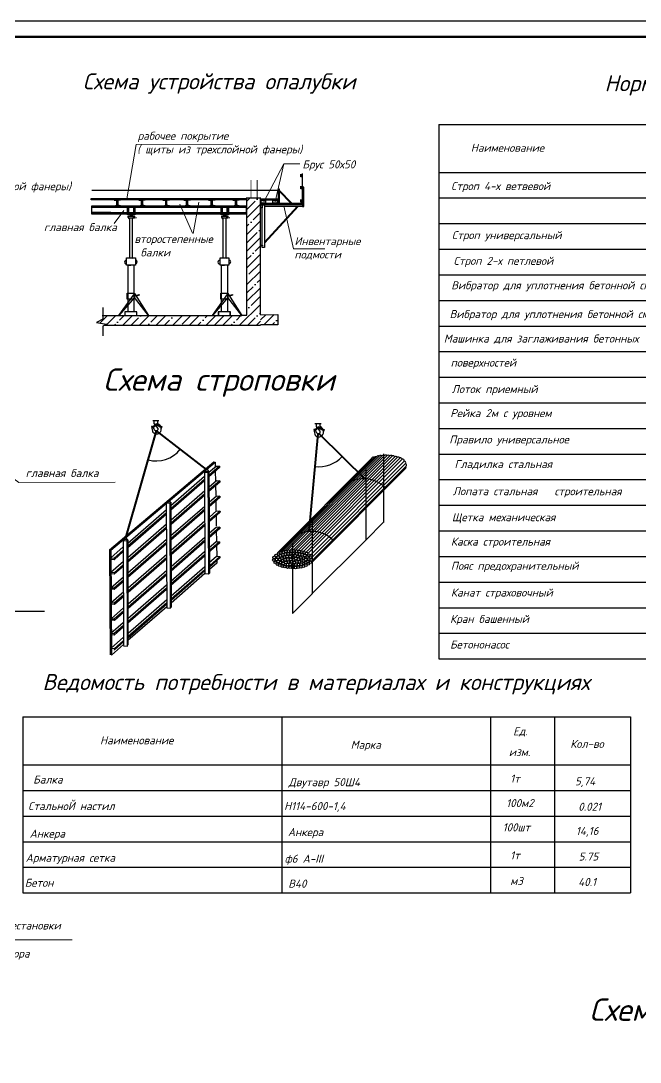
# Model space of a CAD drawing. Header units: millimetres. Extents: x -152693 to 518302, y -31658 to 793547.
# Drawn here: x 378655 to 398007, y 81571 to 114104 of the extents above; entities that cross this region are included whole.
import ezdxf

# ---------------------------------------------------------------- set-up
doc = ezdxf.new("R2010")
doc.units = ezdxf.units.MM
for name, pattern in [('ACAD_ISO02W100', [15, 12, -3]), ('K5LT_AXLED', [19.5, 15, -1.5, 1.5, -1.5]), ('K5LT_THIN', [0])]:
    doc.linetypes.add(name, pattern=pattern)
doc.layers.get('Defpoints').update_dxf_attribs({"color": 2})
doc.layers.add('opalubka', color=164, linetype='Continuous')
doc.layers.add('Слой 1', color=7, linetype='Continuous')
doc.layers.add('Несущие линии', color=1, linetype='Continuous', lineweight=50)
doc.layers.add('СНОСКИ', color=6, linetype='Continuous', lineweight=9)
doc.styles.add('стиль4', font='isocpeui.ttf', dxfattribs={"height": 2.5})
doc.dimstyles.new('Копия(3) ISO-25', dxfattribs={"dimtxt": 2, "dimasz": 2.5, "dimexe": 1.25, "dimexo": 0.3, "dimgap": 0.3, "dimtad": 1, "dimzin": 9, "dimtxsty": 'стиль4', "dimblk": 'OBLIQUE', "dimcen": 2.5, "dimdle": 1, "dimadec": 0, "dimazin": 0, "dimtfac": 1, "dimtmove": 0, "dimatfit": 3, "dimfxl": 1, "dimarcsym": 0})

# ---------------------------------------------------------------- blocks, each defined once
blk = doc.blocks.new('_Oblique')
at = {"color": 0, "linetype": 'ByBlock', "lineweight": -2}
blk.add_line((-0.5, -0.5), (0.5, 0.5), dxfattribs=at)
blk = doc.blocks.new('*D251')
at = {"color": 0, "lineweight": -2, "transparency": 16777216}
blk.add_arc((382888, 101296), 942, 254.0426, 322.1564, dxfattribs=at)
at = {"layer": 'Defpoints', "color": 0, "transparency": 16777216}
for p in [(382888, 101296), (382888, 101296), (382998, 100361), (384447, 100085), (381930, 97948)]:
    blk.add_point(p, dxfattribs=at)
at = {"color": 0, "lineweight": -2, "transparency": 16777216, "xscale": 2.5, "yscale": 2.5, "zscale": 2.5}
for p, rotation in [((383631, 100719), 52.1564446274708), ((382629, 100391), 164.0426334541183)]:
    blk.add_blockref('_Oblique', p, dxfattribs=dict(at, rotation=rotation))
at = {"color": 0, "lineweight": 9, "transparency": 16777216, "insert": (383313, 100458), "char_height": 2.5, "attachment_point": 5, "rotation": 26.9224, "style": 'стиль4'}
blk.add_mtext('{\\fArial|b0|i1|c204|p34;\\H1.08333x;\\C256;˃}90°', dxfattribs=at)
blk = doc.blocks.new('*D252')
at = {"color": 0, "lineweight": -2, "transparency": 16777216}
for p, q in [((387142, 95588), (387755, 96201)), ((387754, 96201), (387753, 96201)), ((387143, 95589), (387144, 95588))]:
    blk.add_line(p, q, dxfattribs=at)
at = {"layer": 'Defpoints', "color": 0, "transparency": 16777216}
for p in [(387754, 96200), (387754, 96200), (387143, 95589)]:
    blk.add_point(p, dxfattribs=at)
at = {"color": 0, "lineweight": -2, "transparency": 16777216, "xscale": 2.5, "yscale": 2.5, "zscale": 2.5}
for p, rotation in [((387754, 96200), 45.0065049958918), ((387143, 95589), 225.0065049958918)]:
    blk.add_blockref('_Oblique', p, dxfattribs=dict(at, rotation=rotation))
at = {"color": 0, "lineweight": 9, "transparency": 16777216, "insert": (387447, 95896), "char_height": 2.5, "attachment_point": 5, "rotation": 45.0065, "style": 'стиль4'}
blk.add_mtext('L/4', dxfattribs=at)
blk = doc.blocks.new('*D253')
at = {"color": 0, "lineweight": -2, "transparency": 16777216}
blk.add_arc((387938, 101243), 1072, 264.7831, 315.3264, dxfattribs=at)
at = {"layer": 'Defpoints', "color": 0, "transparency": 16777216}
for p in [(387934, 101204), (387977, 101204), (388154, 100193), (389433, 99765), (387656, 98152)]:
    blk.add_point(p, dxfattribs=at)
at = {"color": 0, "lineweight": -2, "transparency": 16777216, "xscale": 2.5, "yscale": 2.5, "zscale": 2.5}
for p, rotation in [((388700, 100489), 45.32641257181485), ((387840, 100175), 174.7830626251874)]:
    blk.add_blockref('_Oblique', p, dxfattribs=dict(at, rotation=rotation))
at = {"color": 0, "lineweight": 9, "transparency": 16777216, "insert": (388305, 100237), "char_height": 2.5, "attachment_point": 5, "rotation": 20.0547, "style": 'стиль4'}
blk.add_mtext('{\\fArial|b0|i1|c204|p34;\\H1.08333x;\\C256;˃}90°', dxfattribs=at)
blk = doc.blocks.new('*D254')
at = {"color": 0, "lineweight": -2, "transparency": 16777216}
for p, q in [((389432, 97879), (389989, 98437)), ((389989, 98436), (389988, 98437)), ((389433, 97880), (389434, 97879))]:
    blk.add_line(p, q, dxfattribs=at)
at = {"layer": 'Defpoints', "color": 0, "transparency": 16777216}
for p in [(389988, 98436), (389989, 98436), (389433, 97880)]:
    blk.add_point(p, dxfattribs=at)
at = {"color": 0, "lineweight": -2, "transparency": 16777216, "xscale": 2.5, "yscale": 2.5, "zscale": 2.5}
for p, rotation in [((389988, 98436), 45.0065049958918), ((389433, 97880), 225.0065049958918)]:
    blk.add_blockref('_Oblique', p, dxfattribs=dict(at, rotation=rotation))
at = {"color": 0, "lineweight": 9, "transparency": 16777216, "insert": (389709, 98159), "char_height": 2.5, "attachment_point": 5, "rotation": 45.0065, "style": 'стиль4'}
blk.add_mtext('L/4', dxfattribs=at)
blk = doc.blocks.new('*D255')
at = {"color": 0, "lineweight": -2, "transparency": 16777216}
for p, q in [((387753, 96200), (389433, 97881)), ((389432, 97880), (389432, 97881)), ((387754, 96201), (387753, 96202))]:
    blk.add_line(p, q, dxfattribs=at)
at = {"layer": 'Defpoints', "color": 0, "transparency": 16777216}
for p in [(389433, 97880), (389433, 97880), (387754, 96200)]:
    blk.add_point(p, dxfattribs=at)
at = {"color": 0, "lineweight": -2, "transparency": 16777216, "xscale": 2.5, "yscale": 2.5, "zscale": 2.5}
for p, rotation in [((389433, 97880), 45.0065049958918), ((387754, 96201), 225.0065049958918)]:
    blk.add_blockref('_Oblique', p, dxfattribs=dict(at, rotation=rotation))
at = {"color": 0, "lineweight": 9, "transparency": 16777216, "insert": (388592, 97042), "char_height": 2.5, "attachment_point": 5, "rotation": 45.0065, "style": 'стиль4'}
blk.add_mtext('L/2', dxfattribs=at)
blk = doc.blocks.new('*U173')
at = {"layer": 'Слой 1', "color": 7, "linetype": 'Continuous', "lineweight": 25}
blk.add_line((-11434, 0), (11434, 0), dxfattribs=at)
blk = doc.blocks.new('*U174')
at = {"color": 0, "linetype": 'ByBlock', "lineweight": -2}
for p in [(0, 0), (0, -800), (0, -1600), (0, -2400), (0, -3200), (0, -4000), (0, -4800), (0, -5600), (0, -6400), (0, -7200), (0, -8000), (0, -8800), (0, -9600), (0, -10400), (0, -11200), (0, -12000), (0, -12800), (0, -13600), (0, -14400)]:
    blk.add_blockref('*U173', p, dxfattribs=at)

msp = doc.modelspace()

# ---------------------------------------------------------------- hatches: boundary and pattern name
at = {"layer": 'opalubka'}
h = msp.add_hatch(dxfattribs=at)
h.set_pattern_fill('ANSI31', scale=29.0304, style=0)
h.set_pattern_definition([(45, (353520.43, 100779.11), (-65.1751, 65.1751), [])])
h.paths.add_polyline_path([(387439.47606, 109307.58011), (387412.90511, 109307.58011), (387412.90511, 109243.86694), (387439.47606, 109243.86694)])
h = msp.add_hatch(dxfattribs=at)
h.set_pattern_fill('ANSI35', scale=58.0608, style=0)
h.set_pattern_definition([(45, (353520.43, 100779.1), (-260.7004, 260.7004), []), (45, (353781.13, 100779.1), (-260.7004, 260.7004), [460.8576, -92.1715, 0, -92.1715])])
h.paths.add_polyline_path([(386141.95986, 108572.2253), (385721.56168, 108574.36232), (385721.56168, 104906.982), (385717.79844, 104906.982), (385717.79844, 104898.131), (385205.63591, 104898.131), (385205.63591, 104897.21128), (384829.76003, 104897.21128), (384820.45468, 104897.21128), (384820.45468, 104898.131), (382283.47052, 104898.131), (382283.47052, 104897.21128), (381907.59464, 104897.21128), (381907.59464, 104898.131), (381214.93586, 104898.131), (381214.93586, 104782.19399), (381015.01878, 104682.32492), (381331.55414, 104632.39039), (381266.81516, 104595.4298), (386141.843, 104595.4298), (386143.29795, 108572.2185), (386141.95986, 108572.2253), (386141.95986, 108571.20276), (386143.29758, 108571.20276), (386143.22035, 108360.1282), (386201.15825, 108360.1282), (386201.15825, 108259.21922), (386143.18344, 108259.21922), (386142.75677, 107093.02412), (386201.27045, 107093.02412), (386201.27045, 107077.09582), (386142.75094, 107077.09582), (386141.843, 104595.4298), (386141.95986, 104595.4298)])
h = msp.add_hatch(dxfattribs=at)
h.set_pattern_fill('NET', scale=58.0608, style=0)
h.set_pattern_definition([(0, (353520.43, 100779.1), (0, 184.343), []), (90, (353520.43, 100779.1), (-184.343, 1e-14), [])])
h.paths.add_polyline_path([(387455.41857, 108403.92952), (386143.23638, 108403.92952), (386143.22084, 108361.45407), (387455.41857, 108361.45407)])
h = msp.add_hatch(color=7, dxfattribs=at)
h.paths.add_polyline_path([(386296.92586, 108404.5565), (386296.92586, 108505.43565), (386169.38536, 108505.43565), (386169.38536, 108404.5565)])
h.paths.add_polyline_path([(386668.91895, 108404.5565), (386668.91895, 108505.43565), (386530.75008, 108505.43565), (386530.75008, 108404.5565)])
h = msp.add_hatch(color=7, dxfattribs=at)
h.paths.add_polyline_path([(382006.3716, 108286.33781), (381989.69061, 108286.33781), (381989.69061, 108282.17129), (382018.88239, 108282.17129), (382018.88239, 108286.33781)])
h.paths.add_polyline_path([(382018.88239, 108282.17129), (381989.69061, 108282.17129), (381989.69061, 108111.34384), (382018.88239, 108111.34384)])
h.paths.add_polyline_path([(382018.88239, 108078.01168), (382018.88239, 108111.34384), (381989.69061, 108111.34384), (381989.69061, 108078.01168)])
h.paths.add_polyline_path([(382181.52238, 108111.34384), (382181.52238, 108078.01168), (382214.88441, 108078.01168), (382214.88441, 108111.34384)])
h.paths.add_polyline_path([(382181.52238, 108111.34384), (382214.88441, 108111.34384), (382214.88441, 108282.17129), (382181.52238, 108282.17129)])
h.paths.add_polyline_path([(382214.88441, 108282.17129), (382214.88441, 108286.33781), (382181.52238, 108286.33781), (382181.52238, 108282.17129)])
for points in [[(382018.88239, 108065.51211), (382018.88239, 108078.01168), (381989.69061, 108078.01168), (381989.69061, 108040.51297), (382064.75521, 108040.51297), (382214.88441, 108040.51297), (382214.88441, 108078.01168), (382181.52238, 108078.01168), (382181.52238, 108065.51211)], [(382077.266, 108040.51297), (382077.266, 108000.69144), (382131.47931, 108000.69144), (382131.47931, 108040.51297)], [(385139.82178, 108078.01168), (385106.45975, 108078.01168), (385106.45975, 108065.51211), (384943.81975, 108065.51211), (384943.81975, 108078.01168), (384914.62797, 108078.01168), (384914.62797, 108040.51297), (384989.69257, 108040.51297), (385139.82178, 108040.51297)], [(385056.41668, 108040.51297), (385002.20336, 108040.51297), (385002.20336, 108000.69144), (385056.41668, 108000.69144)]]:
    msp.add_hatch(color=7, dxfattribs=at).paths.add_polyline_path(points)
h = msp.add_hatch(color=7, dxfattribs=at)
h.paths.add_polyline_path([(384931.30896, 108286.33781), (384914.62797, 108286.33781), (384914.62797, 108282.17129), (384922.5532, 108282.17129), (384943.81975, 108282.17129), (384943.81975, 108286.33781)])
h.paths.add_polyline_path([(384943.81975, 108282.17129), (384914.62797, 108282.17129), (384914.62797, 108111.34384), (384922.5532, 108111.34384), (384943.81975, 108111.34384)])
h.paths.add_polyline_path([(384943.81975, 108078.01168), (384943.81975, 108111.34384), (384914.62797, 108111.34384), (384914.62797, 108078.01168)])
h.paths.add_polyline_path([(385106.45975, 108111.34384), (385106.45975, 108078.01168), (385139.82178, 108078.01168), (385139.82178, 108111.34384)])
h.paths.add_polyline_path([(385106.45975, 108111.34384), (385139.82178, 108111.34384), (385139.82178, 108282.17129), (385106.45975, 108282.17129)])
h.paths.add_polyline_path([(385139.82178, 108282.17129), (385139.82178, 108286.33781), (385106.45975, 108286.33781), (385106.45975, 108282.17129)])
h = msp.add_hatch(dxfattribs=at)
h.set_pattern_fill('ANSI35', scale=58.0608, style=0)
h.set_pattern_definition([(45, (363963.83, 99003.74), (-260.7004, 260.7004), []), (45, (364224.53, 99003.74), (-260.7004, 260.7004), [460.8576, -92.1715, 0, -92.1715])])
edge = h.paths.add_edge_path()
edge.add_line((386141.96221, 104921.27353), (386689.15923, 104925.91178))
edge.add_line((386689.15923, 104925.91178), (386689.15923, 104601.87236))
edge.add_line((386689.15923, 104601.87236), (386141.84543, 104602.0726))

# ---------------------------------------------------------------- linework, layer by layer
at = {"color": 0, "lineweight": 30}
for p, q in [((382776.593, 101619.41236), (382971.36611, 101619.41236)), ((382811.71592, 101619.41236), (382811.71592, 101523.66802)), ((382929.85715, 101619.41236), (382929.85715, 101530.05099)), ((387844.64564, 101526.83692), (388039.41875, 101526.83692)), ((387879.76856, 101526.83692), (387879.76856, 101431.09258)), ((387997.90979, 101526.83692), (387997.90979, 101437.47555))]:
    msp.add_line(p, q, dxfattribs=at)
at = {"lineweight": 40}
for p, q in [((382887.67926, 101296.38024), (381930.23428, 97947.97136)), ((382887.67926, 101296.38024), (384447.0958, 100084.87296)), ((387934.19717, 101203.8048), (387655.52212, 98151.67797)), ((387977.26664, 101203.8048), (389433.01305, 99764.55129))]:
    msp.add_line(p, q, dxfattribs=at)
at = {"color": 0, "lineweight": 80}
for p, q in [((382797.70403, 101417.73348), (382870.74048, 101499.22382)), ((382870.74048, 101499.22382), (383076.26224, 101395.66328)), ((387865.75667, 101325.15803), (387938.79312, 101406.64838)), ((387938.79312, 101406.64838), (388144.31488, 101303.08784))]:
    msp.add_line(p, q, dxfattribs=at)
for p, q in [((389988.94713, 100571.48587), (389988.94713, 98435.50469)), ((381430.95523, 97574.35867), (384683.96532, 100323.6958)), ((381472.4712, 97570.81808), (384725.48128, 100320.15521)), ((384683.96532, 100323.6958), (384725.48128, 100320.15521)), ((384725.48128, 100320.15521), (384728.1514, 100168.62555)), ((383340.54306, 98960.67823), (384394.85151, 99878.47977)), ((384425.69554, 100027.20836), (384394.37412, 99999.72964)), ((384394.37412, 99999.72964), (384406.84201, 96833.0731)), ((384394.37412, 99999.72964), (384502.31563, 99990.5241)), ((384533.63705, 100018.00281), (384425.69554, 100027.20836)), ((384502.31563, 99990.5241), (384533.63705, 100018.00281)), ((384503.53883, 99990.41978), (384516.00719, 96823.64364)), ((384533.63705, 100018.00281), (384551.08159, 96852.0513)), ((384533.73963, 99999.38531), (384759.3019, 100195.74283)), ((384867.2434, 100186.53728), (384534.3054, 99896.70653)), ((384863.70281, 100145.02132), (384534.52037, 99857.69229)), ((384730.61432, 100028.85417), (384735.77377, 99736.05405)), ((384759.3019, 100195.74283), (384867.2434, 100186.53728)), ((384867.2434, 100186.53728), (384863.70281, 100145.02132)), ((389433.07769, 100106.93754), (389432.65732, 97880.11217)), ((384395.25634, 99775.66089), (383340.78614, 98857.71855)), ((384395.41143, 99736.27015), (383340.88507, 98815.81998)), ((384541.03738, 99549.2099), (384766.59964, 99745.56742)), ((384874.54115, 99736.36188), (384541.60314, 99446.53112)), ((384871.00056, 99694.84591), (384541.81811, 99407.51688)), ((384738.23748, 99596.23798), (384743.84508, 99278.00518)), ((384766.59964, 99745.56742), (384874.54115, 99736.36188)), ((384874.54115, 99736.36188), (384871.00056, 99694.84591)), ((383347.8408, 98510.50282), (384402.14926, 99428.30436)), ((384402.55408, 99325.48548), (383348.08389, 98407.54314)), ((384402.70917, 99286.09474), (383348.18281, 98365.64457)), ((384539.39945, 99067.00199), (384764.96171, 99263.35951)), ((384872.90322, 99254.15397), (384539.96521, 98964.32321)), ((384764.96171, 99263.35951), (384872.90322, 99254.15397)), ((384872.90322, 99254.15397), (384869.36262, 99212.638)), ((383232.34984, 99076.49874), (383201.02842, 99049.02003)), ((383201.02842, 99049.02003), (383213.94627, 95768.07811)), ((383201.02842, 99049.02003), (383308.96992, 99039.81449)), ((383340.29134, 99067.2932), (383232.34984, 99076.49874)), ((383308.96992, 99039.81449), (383340.29134, 99067.2932)), ((383310.19312, 99039.71017), (383323.11098, 95758.76825)), ((383340.29134, 99067.2932), (383348.03466, 95787.58795)), ((383346.20287, 98028.29491), (384400.51132, 98946.09645)), ((384869.36262, 99212.638), (384540.18018, 98925.30898)), ((384746.30853, 99138.20378), (384752.24495, 98801.31055)), ((381995.00042, 97789.35013), (383203.07021, 98841.00472)), ((383202.25642, 98737.125), (381995.2435, 97686.39045)), ((383202.42243, 98694.96197), (381995.34982, 97641.36081)), ((384400.91615, 98843.27757), (383346.44596, 97925.33523)), ((384401.07124, 98803.88683), (383346.54488, 97883.43666)), ((384548.13243, 98601.67236), (384773.69469, 98798.02988)), ((384881.6362, 98788.82434), (384548.69819, 98498.99358)), ((384878.0956, 98747.30837), (384548.91316, 98459.97934)), ((384754.70806, 98661.52859), (384760.65023, 98324.30889)), ((384773.69469, 98798.02988), (384881.6362, 98788.82434)), ((384881.6362, 98788.82434), (384878.0956, 98747.30837)), ((382002.29816, 97339.17472), (383210.36796, 98390.82931)), ((383209.55417, 98286.94959), (382002.54125, 97236.21504)), ((383354.93585, 97562.96528), (384409.2443, 98480.76682)), ((384409.64913, 98377.94794), (383355.17894, 97460.0056)), ((384409.80422, 98338.5572), (383355.27786, 97418.10703)), ((384543.97367, 98098.7267), (384769.53593, 98295.08422)), ((384877.47744, 98285.87868), (384544.53944, 97996.04792)), ((384769.53593, 98295.08422), (384877.47744, 98285.87868)), ((384877.47744, 98285.87868), (384873.93685, 98244.36271)), ((387754.32058, 98448.53572), (387754.10157, 96200.33449)), ((383209.72017, 98244.78656), (382002.64756, 97191.1854)), ((383350.7771, 97060.01962), (384405.08555, 97977.82116)), ((384873.93685, 98244.36271), (384544.75441, 97957.03369)), ((384763.11345, 98184.52089), (384769.04469, 97847.9214)), ((381463.50581, 97326.67095), (381856.29484, 97668.6035)), ((381886.82842, 97896.18229), (381855.507, 97868.70357)), ((381855.507, 97868.70357), (381868.42485, 94587.76165)), ((381855.507, 97868.70357), (381963.4485, 97859.49803)), ((381994.76992, 97886.97675), (381886.82842, 97896.18229)), ((381963.4485, 97859.49803), (381994.76992, 97886.97675)), ((381964.67171, 97859.39371), (381977.58956, 94578.45179)), ((381994.76992, 97886.97675), (382002.51324, 94607.27149)), ((382000.66023, 96856.96682), (383208.73002, 97908.6214)), ((383207.91623, 97804.74169), (382000.90332, 96754.00714)), ((383208.08224, 97762.57865), (382001.00963, 96708.9775)), ((384405.49037, 97875.00228), (383351.02018, 96957.05994)), ((384405.64546, 97835.61154), (383351.1191, 96915.16137)), ((384533.95472, 97641.294), (384759.51698, 97837.65152)), ((384867.45849, 97828.44598), (384534.52048, 97538.61522)), ((384863.9179, 97786.93001), (384534.73545, 97499.60098)), ((384759.51698, 97837.65152), (384867.45849, 97828.44598)), ((384771.50711, 97708.17832), (384777.12141, 97389.56538)), ((384867.45849, 97828.44598), (384863.9179, 97786.93001)), ((387142.72719, 97799.22765), (387142.72719, 95588.82128)), ((381430.95523, 97574.35867), (381443.87308, 94293.41675)), ((381430.95523, 97574.35867), (381472.4712, 97570.81808)), ((381459.2571, 97276.85179), (381463.50581, 97326.67095)), ((381567.1986, 97267.64625), (381459.2571, 97276.85179)), ((381463.50581, 97326.67095), (381571.44731, 97317.46541)), ((381472.4712, 97570.81808), (381485.38905, 94289.87616)), ((381856.87798, 97520.49477), (381567.1986, 97267.64625)), ((381571.44731, 97317.46541), (381567.1986, 97267.64625)), ((381856.69966, 97565.78462), (381571.44731, 97317.46541)), ((382009.39321, 96391.63718), (383217.463, 97443.29177)), ((383216.64921, 97339.41205), (382009.6363, 96288.6775)), ((383216.81522, 97297.24902), (382009.74261, 96243.64786)), ((383340.75814, 96602.58692), (384395.0666, 97520.38846)), ((384395.47142, 97417.56958), (383341.00123, 96499.62724)), ((384395.62651, 97378.17884), (383341.10015, 96457.72867)), ((384544.68137, 97179.92123), (384770.24363, 97376.27875)), ((384878.18514, 97367.07321), (384545.24713, 97077.24245)), ((384874.64455, 97325.55724), (384545.4621, 97038.22821)), ((384770.24363, 97376.27875), (384878.18514, 97367.07321)), ((384878.18514, 97367.07321), (384874.64455, 97325.55724)), ((381470.80355, 96876.49554), (381863.59258, 97218.42809)), ((381864.17572, 97070.31936), (381574.49635, 96817.47084)), ((381863.99741, 97115.60921), (381578.74506, 96867.29)), ((383351.48479, 96141.21415), (384405.79325, 97059.01569)), ((384406.19807, 96956.19681), (383351.72788, 96038.25447)), ((384781.18514, 97158.94804), (384550.4971, 96958.12841)), ((384779.58403, 97249.8115), (384781.18514, 97158.94804)), ((381466.55484, 96826.67638), (381470.80355, 96876.49554)), ((381574.49635, 96817.47084), (381466.55484, 96826.67638)), ((381469.16562, 96394.28763), (381861.95465, 96736.22018)), ((381470.80355, 96876.49554), (381578.74506, 96867.29)), ((381578.74506, 96867.29), (381574.49635, 96817.47084)), ((381862.35947, 96633.4013), (381577.10713, 96385.08209)), ((382005.23446, 95888.69153), (383213.30425, 96940.34611)), ((383212.49046, 96836.4664), (382005.47754, 95785.73185)), ((383212.65646, 96794.30336), (382005.58385, 95740.70221)), ((384406.84201, 96833.0731), (383347.74305, 95911.1013)), ((384406.35316, 96916.80607), (383351.8268, 95996.3559)), ((384406.84201, 96833.0731), (384516.00719, 96823.64364)), ((384516.00719, 96823.64364), (384551.08159, 96852.0513)), ((381464.91691, 96344.46847), (381469.16562, 96394.28763)), ((381572.85842, 96335.26293), (381464.91691, 96344.46847)), ((381469.16562, 96394.28763), (381577.10713, 96385.08209)), ((381862.53779, 96588.11145), (381572.85842, 96335.26293)), ((381577.10713, 96385.08209), (381572.85842, 96335.26293)), ((381995.2155, 95431.25882), (383203.2853, 96482.91341)), ((383202.47151, 96379.0337), (381995.45859, 95328.29915)), ((383202.63751, 96336.87066), (381995.5649, 95283.26951)), ((381477.8986, 95928.958), (381870.68763, 96270.89055)), ((381871.27077, 96122.78182), (381581.59139, 95869.9333)), ((381871.09245, 96168.07167), (381585.84011, 95919.75246)), ((382005.94215, 94969.88605), (383214.01195, 96021.54064)), ((381473.64989, 95879.13884), (381477.8986, 95928.958)), ((381581.59139, 95869.9333), (381473.64989, 95879.13884)), ((381473.73984, 95426.01234), (381866.52888, 95767.94489)), ((381477.8986, 95928.958), (381585.84011, 95919.75246)), ((381585.84011, 95919.75246), (381581.59139, 95869.9333)), ((381866.9337, 95665.12601), (381581.68135, 95416.8068)), ((383213.84209, 95794.53721), (382002.20041, 94739.77321)), ((383213.19816, 95917.66093), (382006.18524, 94866.92638)), ((383213.36416, 95875.49789), (382006.29155, 94821.89674)), ((383213.94627, 95768.07811), (383323.11098, 95758.76825)), ((383323.11098, 95758.76825), (383348.03466, 95787.58795)), ((381469.49113, 95376.19318), (381473.73984, 95426.01234)), ((381577.43264, 95366.98764), (381469.49113, 95376.19318)), ((381473.73984, 95426.01234), (381581.68135, 95416.8068)), ((381867.11201, 95619.83616), (381577.43264, 95366.98764)), ((381581.68135, 95416.8068), (381577.43264, 95366.98764)), ((381463.72089, 94968.57964), (381856.50992, 95310.51219)), ((381857.09306, 95162.40346), (381567.41369, 94909.55494)), ((381856.91475, 95207.69331), (381571.6624, 94959.3741)), ((381459.47218, 94918.76048), (381463.72089, 94968.57964)), ((381567.41369, 94909.55494), (381459.47218, 94918.76048)), ((381463.72089, 94968.57964), (381571.6624, 94959.3741)), ((381474.44754, 94507.20687), (381867.23657, 94849.13942)), ((381571.6624, 94959.3741), (381567.41369, 94909.55494)), ((381867.81971, 94701.03069), (381578.14034, 94448.18217)), ((381867.6414, 94746.32054), (381582.38905, 94498.00133)), ((381468.64476, 94450.82285), (381472.89348, 94500.642)), ((381472.89348, 94500.642), (381580.83498, 94491.43646)), ((381866.73127, 94616.63196), (381483.83498, 94283.31129)), ((381580.83498, 94491.43646), (381576.58627, 94441.6173)), ((381866.87078, 94581.19679), (381976.03549, 94571.88693)), ((381976.03549, 94571.88693), (382000.95917, 94600.70662))]:
    msp.add_line(p, q)
at = {"lineweight": 30}
for p, q in [((386677.87597, 97479.91568), (389617.84816, 100443.89118)), ((386755.29703, 97509.81931), (389697.84348, 100459.82465)), ((386829.52747, 97536.79934), (389772.07392, 100486.80468)), ((386913.88047, 97557.03439), (389856.42692, 100507.03973)), ((386991.4851, 97563.77937), (389934.03155, 100513.78471)), ((387075.83791, 97570.52435), (390018.38436, 100520.52969)), ((387160.19091, 97570.52435), (390102.73736, 100520.52969)), ((387241.16954, 97567.1518), (390183.71599, 100517.15714)), ((387328.89673, 97563.77937), (390271.44318, 100513.78471)), ((387396.37898, 97533.42679), (390338.92543, 100483.43213)), ((387480.66914, 97517.98983), (390423.21559, 100467.99517)), ((387560.18157, 97496.35051), (390502.72802, 100446.35585)), ((387625.91387, 97461.22398), (390568.46032, 100411.22932)), ((387693.63155, 97397.19532), (390636.178, 100347.20066)), ((387733.16295, 97322.12127), (390675.7094, 100272.12661)), ((387737.11628, 97171.97317), (390679.66273, 100121.97851)), ((387756.88198, 97239.14466), (390699.42843, 100189.15))]:
    msp.add_line(p, q, dxfattribs=at)
at = {"lineweight": 25}
msp.add_lwpolyline([(332111.93635, 114104.16935), (416211.93635, 114104.16935), (416211.93635, 54704.16935), (332111.93635, 54704.16935)], close=True, dxfattribs=at)
at = {"color": 0, "lineweight": 30}
for points in [[(382811.71592, 101523.66802), (382931.67299, 101372.2127), (382931.67299, 101323.21664), (382909.21399, 101296.38024), (382866.14453, 101296.38024), (382836.3273, 101317.90466), (382816.44914, 101354.33053), (382791.62562, 101408.10625), (382770.38801, 101429.3336), (382740.65437, 101429.3336), (382749.06127, 101381.02014), (382761.31852, 101322.06041), (382771.27741, 101283.77479), (382785.06685, 101255.44349), (382808.04918, 101234.76938), (382833.32969, 101213.32945), (382871.63364, 101201.078), (382898.44633, 101201.078), (382933.68592, 101201.078), (382971.98968, 101217.92369), (383002.63272, 101244.72358), (383024.84906, 101275.35201), (383039.40449, 101311.34038), (383039.40449, 101345.79747), (383039.40449, 101387.91151), (383025.67983, 101435.60194), (382998.86714, 101470.97787), (382966.69191, 101497.77776), (382929.15415, 101529.9376)], [(387879.76856, 101431.09258), (387999.72563, 101279.63725), (387999.72563, 101230.64119), (387977.26664, 101203.8048), (387934.19717, 101203.8048), (387904.37994, 101225.32921), (387884.50178, 101261.75508), (387859.67826, 101315.5308), (387838.44065, 101336.75816), (387808.70701, 101336.75816), (387817.11391, 101288.44469), (387829.37116, 101229.48497), (387839.33005, 101191.19934), (387853.11949, 101162.86804), (387876.10182, 101142.19394), (387901.38233, 101120.754), (387939.68628, 101108.50256), (387966.49897, 101108.50256), (388001.73856, 101108.50256), (388040.04232, 101125.34825), (388070.68536, 101152.14814), (388092.9017, 101182.77656), (388107.45714, 101218.76494), (388107.45714, 101253.22202), (388107.45714, 101295.33606), (388093.73247, 101343.02649), (388066.91978, 101378.40243), (388034.74455, 101405.20232), (387997.20679, 101437.36216)]]:
    msp.add_lwpolyline(points, dxfattribs=at)
at = {"lineweight": 25}
for centre in [(386562.59778, 97258.08992), (386574.09755, 97340.84927), (386631.597, 97402.91884), (386647.42705, 97276.80105), (386695.40932, 97345.54274), (386702.89594, 97446.59734), (386743.39139, 97276.80105), (386768.98189, 97388.70603), (386778.7951, 97478.7816), (386815.36469, 97319.96446), (386832.95825, 97236.83509), (386845.7534, 97420.67885), (386858.14414, 97505.21867), (386893.73567, 97351.93728), (386916.12724, 97267.20918), (386925.72365, 97441.46119), (386937.78364, 97522.72814), (386980.10359, 97371.1209), (387000.89589, 97283.19571), (387008.89284, 97452.65166), (387020.29151, 97534.35839), (387072.86919, 97371.1209), (387087.26381, 97278.39978), (387093.66149, 97455.84899), (387101.7417, 97539.64479), (387156.03818, 97345.54274), (387175.54104, 97261.57424), (387180.02941, 97457.4476), (387184.24957, 97541.75933), (387231.21042, 97387.10743), (387247.81325, 97305.16584), (387265.69976, 97536.47293), (387277.59322, 97454.25027), (387315.10116, 97363.7033), (387333.79229, 97282.74736), (387348.20764, 97526.95733), (387360.76221, 97439.86259), (387399.83412, 97343.77566), (387422.26349, 97259.08328), (387430.38591, 97508.32633), (387445.53086, 97420.67885), (387484.56709, 97321.35706), (387489.55139, 97235.4192), (387507.38898, 97487.13028), (387528.69985, 97398.2979), (387556.83929, 97277.76545), (387584.24721, 97461.22398), (387597.47441, 97351.93728), (387653.45363, 97289.59025), (387655.4201, 97414.15047), (387713.14708, 97349.72426), (387730.21842, 97266.34905), (386606.29715, 97186.82493), (386669.54639, 97132.80136), (386695.40932, 97209.65809), (386744.3637, 97098.31466), (386772.18083, 97177.68527), (386821.45943, 97071.78622), (386852.15108, 97150.50839), (386902.34673, 97051.574), (386932.12133, 97180.8826), (386985.76168, 97040.20467), (386991.29947, 97120.13418), (387018.48925, 97196.86901), (387070.44054, 97031.3619), (387076.06793, 97120.13418), (387118.22175, 97200.54582), (387152.59176, 97025.04556), (387159.23712, 97107.3451), (387200.46256, 97179.3727), (387237.27063, 97026.30878), (387244.00557, 97108.9437), (387275.22692, 97219.22799), (387320.68576, 97036.43577), (387331.97296, 97118.53557), (387358.71381, 97204.28226), (387404.10071, 97047.78422), (387415.14215, 97129.72605), (387483.72409, 97069.25966), (387495.1124, 97156.90293), (387563.34767, 97097.05132), (387563.88696, 97184.07981), (387618.26671, 97216.05275), (387636.69251, 97134.97009), (387702.41337, 97188.02696)]:
    msp.add_circle(centre, 41.66667, dxfattribs=at)
at = {"lineweight": 30}
for centre, radius, start, end in [((389979.2911, 100478.59928), 57.3275, 47.005471097, 142.137987116), ((390060.56086, 100479.39969), 58.91124, 44.280280979, 135.719719021), ((390140.26114, 100447.63764), 81.98344, 57.991558079, 117.238758609), ((389666.523, 100408.29271), 60.30352, 58.709285112, 139.860392085), ((389750.63887, 100426.92292), 62.20833, 74.280651546, 148.069115293), ((389821.87176, 100465.15143), 54.30183, 50.479559155, 156.49948645), ((389898.07709, 100477.64543), 50.97814, 45.146881356, 144.787724607), ((390224.64908, 100439.23973), 88.015, 57.882289848, 117.714723783), ((390288.30649, 100461.08434), 55.33264, 23.821017935, 107.743878426), ((390372.89404, 100431.06783), 62.41704, 36.272245643, 122.971384707), ((390451.69937, 100424.15546), 52.28045, 23.723552297, 123.012816312), ((390521.9198, 100403.20372), 47.22743, 9.784040058, 113.976967752), ((390581.52022, 100357.21772), 55.5681, 349.61472808, 103.593106569), ((390637.38789, 100299.89279), 47.32334, 324.074464045, 91.465013084), ((390653.81561, 100220.98986), 55.62648, 325.083174134, 66.822204806), ((384465.43186, 100031.53657), 56.40019, 337.990554627, 192.260358574), ((390662.72212, 100145.65639), 29.11402, 305.582257244, 54.417649496), ((381925.44172, 97891.77517), 56.40019, 337.990554627, 192.260358574)]:
    msp.add_arc(centre, radius, start, end, dxfattribs=at)
for centre in [(389356.05417, 98808.55561), (387733.23047, 97164.02656)]:
    msp.add_arc(centre, 990.70374, 45.758680689, 122.166652782)
at = {"layer": 'opalubka', "color": 7}
msp.add_line((381198.27608, 104898.70787), (385563.13226, 104898.70787), dxfattribs=at)
for points in [[(387455.41857, 109233.24806), (387402.27675, 109233.24806), (387402.27675, 109318.19895)], [(387455.41857, 108410.28646), (387455.41857, 109334.12726)], [(386734.15168, 108767.45852), (387090.98689, 108402.84006), (387119.3715, 108406.89138), (386734.15168, 108803.92036)], [(387455.41857, 108856.27856), (387402.27675, 108856.27856), (387402.27675, 108941.22945)], [(381567.57673, 108515.82292), (381567.57673, 108501.46795), (381653.78375, 108489.98396), (381653.78375, 108346.43421)], [(381567.57673, 108314.85325), (381567.57673, 108329.20821), (381653.78375, 108340.6922), (381653.78375, 108484.24195)], [(381567.94359, 108516.44819), (381769.30044, 108516.44819)], [(381768.72649, 108515.82292), (381768.72649, 108501.46795), (381682.51947, 108489.98396), (381682.51947, 108346.43421)], [(381768.72649, 108314.85325), (381768.72649, 108329.20821), (381682.51947, 108340.6922), (381682.51947, 108484.24195)], [(382338.61792, 108515.82292), (382338.61792, 108501.46795), (382424.82494, 108489.98396), (382424.82494, 108346.43421)], [(382338.61792, 108314.85325), (382338.61792, 108329.20821), (382424.82494, 108340.6922), (382424.82494, 108484.24195)], [(382338.98478, 108516.44819), (382540.34163, 108516.44819)], [(382539.76768, 108515.82292), (382539.76768, 108501.46795), (382453.56066, 108489.98396), (382453.56066, 108346.43421)], [(382539.76768, 108314.85325), (382539.76768, 108329.20821), (382453.56066, 108340.6922), (382453.56066, 108484.24195)], [(383097.06221, 108515.82292), (383097.06221, 108501.46795), (383183.26923, 108489.98396), (383183.26923, 108346.43421)], [(383097.06221, 108314.85325), (383097.06221, 108329.20821), (383183.26923, 108340.6922), (383183.26923, 108484.24195)], [(383097.42907, 108516.44819), (383298.78593, 108516.44819)], [(383298.21197, 108515.82292), (383298.21197, 108501.46795), (383212.00495, 108489.98396), (383212.00495, 108346.43421)], [(383298.21197, 108314.85325), (383298.21197, 108329.20821), (383212.00495, 108340.6922), (383212.00495, 108484.24195)], [(383750.27998, 108515.82292), (383750.27998, 108501.46795), (383836.487, 108489.98396), (383836.487, 108346.43421)], [(383750.27998, 108314.85325), (383750.27998, 108329.20821), (383836.487, 108340.6922), (383836.487, 108484.24195)], [(383750.64684, 108516.44819), (383952.0037, 108516.44819)], [(383951.42974, 108515.82292), (383951.42974, 108501.46795), (383865.22272, 108489.98396), (383865.22272, 108346.43421)], [(383951.42974, 108314.85325), (383951.42974, 108329.20821), (383865.22272, 108340.6922), (383865.22272, 108484.24195)], [(384521.32118, 108515.82292), (384521.32118, 108501.46795), (384607.5282, 108489.98396), (384607.5282, 108346.43421)], [(384521.32118, 108314.85325), (384521.32118, 108329.20821), (384607.5282, 108340.6922), (384607.5282, 108484.24195)], [(384521.68804, 108516.44819), (384723.04489, 108516.44819)], [(384722.47093, 108515.82292), (384722.47093, 108501.46795), (384636.26391, 108489.98396), (384636.26391, 108346.43421)], [(384722.47093, 108314.85325), (384722.47093, 108329.20821), (384636.26391, 108340.6922), (384636.26391, 108484.24195)], [(385279.76547, 108515.82292), (385279.76547, 108501.46795), (385365.97249, 108489.98396), (385365.97249, 108346.43421)], [(385279.76547, 108314.85325), (385279.76547, 108329.20821), (385365.97249, 108340.6922), (385365.97249, 108484.24195)], [(385280.13233, 108516.44819), (385481.48918, 108516.44819)], [(385480.91522, 108515.82292), (385480.91522, 108501.46795), (385394.7082, 108489.98396), (385394.7082, 108346.43421)], [(385480.91522, 108314.85325), (385480.91522, 108329.20821), (385394.7082, 108340.6922), (385394.7082, 108484.24195)], [(385508.04308, 104906.982), (385721.56168, 104906.982), (385721.56168, 108582.77932)], [(385722.99365, 108574.35504), (386154.71234, 108572.16048)], [(386141.96221, 104921.27353), (386143.29758, 108571.20276)], [(387455.41857, 108442.14303), (387402.27675, 108442.14303), (387402.27675, 108527.09392)], [(381472.03142, 108282.17129), (380866.03619, 108282.17129), (385706.91765, 108282.17129)], [(381472.03142, 108111.34384), (380866.03619, 108111.34384), (385706.91765, 108111.34384)], [(382064.75521, 108040.51297), (381989.69061, 108040.51297), (381989.69061, 108286.33781), (382006.3716, 108286.33781), (382018.88239, 108286.33781), (382018.88239, 108065.51211), (382181.52238, 108065.51211), (382181.52238, 108286.33781), (382214.88441, 108286.33781), (382214.88441, 108040.51297), (382064.75521, 108040.51297)], [(382061.34374, 108040.87894), (382134.17831, 108040.87894)], [(382077.266, 107998.84773), (382077.266, 108040.51297), (382131.47931, 108040.51297), (382131.47931, 107998.84773)], [(384989.69257, 108040.51297), (384914.62797, 108040.51297), (384914.62797, 108286.33781), (384931.30896, 108286.33781), (384943.81975, 108286.33781), (384943.81975, 108065.51211), (385106.45975, 108065.51211), (385106.45975, 108286.33781), (385139.82178, 108286.33781), (385139.82178, 108040.51297), (384989.69257, 108040.51297)], [(384986.2811, 108040.87894), (385059.11568, 108040.87894)], [(385002.20336, 107998.84773), (385002.20336, 108040.51297), (385056.41668, 108040.51297), (385056.41668, 107998.84773)], [(387290.67883, 108303.57411), (386265.0407, 107193.90327), (386265.0407, 107156.73725), (387327.87813, 108308.88353)], [(382050.00529, 107917.78377), (382008.51435, 107969.60107), (382008.51435, 108000.69144), (382205.59646, 108000.69144), (382205.59646, 107979.96453), (382153.73273, 107938.51068), (382267.83291, 107959.23759)], [(384972.17068, 107917.78377), (384930.67974, 107969.60107), (384930.67974, 108000.69144), (385127.76185, 108000.69144), (385127.76185, 107979.96453), (385075.89811, 107938.51068), (385189.99829, 107959.23759)], [(382205.59646, 105586.00566), (382641.25169, 104902.0174), (382205.59646, 105461.64417), (381718.0775, 104902.0174), (382205.59646, 105575.6422)], [(382257.46016, 105523.8249), (382350.81489, 105554.91529), (382350.81489, 105534.18836), (382257.46016, 105503.09799)], [(385127.76185, 105586.00566), (385563.41707, 104902.0174), (385127.76185, 105461.64417), (384640.24289, 104902.0174), (385127.76185, 105575.6422)], [(385179.62554, 105523.8249), (385272.98027, 105554.91529), (385272.98027, 105534.18836), (385179.62554, 105503.09799)], [(381214.93586, 105148.38052), (381214.93586, 104782.19399), (381015.01878, 104682.32492), (381331.55414, 104632.39039), (381214.93586, 104565.81101), (381214.93586, 104266.20383)], [(381248.95515, 104595.4298), (386141.95986, 104595.4298), (386141.95986, 104602.07255)]]:
    msp.add_lwpolyline(points, dxfattribs=at)
at = {"layer": 'opalubka', "color": 7, "const_width": 29.0304}
for points in [[(385846.19778, 108572.16048), (385846.19778, 109130.09398)], [(386043.2919, 108572.16048), (386043.2919, 109130.09398)]]:
    msp.add_lwpolyline(points, dxfattribs=at)
at = {"layer": 'opalubka', "color": 7}
for points in [[(387412.90511, 109307.58011), (387439.47606, 109307.58011), (387439.47606, 109243.86694), (387412.90511, 109243.86694)], [(386697.65713, 108402.84006), (386734.15168, 108402.84006), (386734.15168, 108840.38222), (386697.65713, 108840.38222)], [(387412.90511, 108930.61061), (387439.47606, 108930.61061), (387439.47606, 108866.89744), (387412.90511, 108866.89744)], [(387455.41857, 108303.05036), (387497.93209, 108303.05036), (387497.93209, 108903.01594), (387455.41857, 108903.01594)], [(385704.18315, 108515.58417), (380851.23661, 108515.58417), (380851.23661, 108549.72925), (385704.18315, 108549.72925)], [(386142.81441, 108403.92952), (387455.41857, 108403.92952), (387455.41857, 108361.45407), (386142.81441, 108361.45407)], [(386146.0677, 108360.1282), (386201.15825, 108360.1282), (386201.15825, 108259.21922), (386146.0677, 108259.21922)], [(386158.75699, 108542.60167), (386690.17567, 108542.60167), (386690.17567, 108505.43565), (386158.75699, 108505.43565)], [(386169.38536, 108505.43565), (386296.92586, 108505.43565), (386296.92586, 108404.5565), (386169.38536, 108404.5565)], [(386201.15825, 108360.1282), (386265.4306, 108360.1282), (386265.4306, 107020.79096), (386201.15825, 107020.79096)], [(386275.66906, 108361.45407), (387455.41857, 108361.45407), (387455.41857, 108308.35978), (386275.66906, 108308.35978)], [(386530.75008, 108505.43565), (386668.91895, 108505.43565), (386668.91895, 108404.5565), (386530.75008, 108404.5565)], [(387412.90511, 108516.47507), (387439.47606, 108516.47507), (387439.47606, 108452.76191), (387412.90511, 108452.76191)], [(380866.03619, 108078.01168), (385706.0871, 108078.01168), (385706.0871, 108311.33695), (380866.03619, 108311.33695)], [(382046.88116, 106700.55305), (382149.14017, 106685.81334), (382149.14017, 107935.26941), (382046.88116, 107935.26941)], [(384969.04655, 106700.55305), (385071.30556, 106685.81334), (385071.30556, 107935.26941), (384969.04655, 107935.26941)], [(386142.81441, 107093.02412), (386201.27045, 107093.02412), (386201.27045, 107077.09582), (386142.81441, 107077.09582)], [(381956.65061, 106694.89568), (382236.71471, 106694.89568), (382236.71471, 106466.89962), (381956.65061, 106466.89962)], [(381997.11898, 105020.57229), (382196.62992, 105020.57229), (382196.62992, 106466.89962), (381997.11898, 106449.97806)], [(384878.816, 106694.89568), (385158.88009, 106694.89568), (385158.88009, 106466.89962), (384878.816, 106466.89962)], [(384919.28436, 105020.57229), (385118.79531, 105020.57229), (385118.79531, 106466.89962), (384919.28436, 106449.97806)], [(381977.39611, 105596.36911), (382205.59646, 105596.36911), (382205.59646, 105409.82687), (381977.39611, 105409.82687)], [(384899.56149, 105596.36911), (385127.76185, 105596.36911), (385127.76185, 105409.82687), (384899.56149, 105409.82687)], [(381907.59464, 104897.21128), (382283.47052, 104897.21128), (382283.47052, 105014.04576), (381907.59464, 105014.04576)], [(384820.45468, 104897.21128), (385196.33057, 104897.21128), (385196.33057, 105014.04576), (384820.45468, 105014.04576)], [(384829.76003, 104897.21128), (385205.63591, 104897.21128), (385205.63591, 105014.04576), (384829.76003, 105014.04576)]]:
    msp.add_lwpolyline(points, close=True, dxfattribs=at)
at = {"layer": 'opalubka', "color": 7, "linetype": 'ACAD_ISO02W100'}
msp.add_lwpolyline([(380871.97744, 108810.3858), (386684.21468, 108810.3858)], dxfattribs=at)
at = {"layer": 'opalubka'}
msp.add_lwpolyline([(386141.96221, 104921.27353), (386689.15923, 104925.91178), (386689.15923, 104601.87236), (386141.84543, 104602.0726)], dxfattribs=at)
at = {"layer": 'opalubka', "color": 7}
for centre, radius, start, end in [((381949.3563, 106565.35247), 57.46387, 82.707350313, 277.292649687), ((382233.65482, 106575.71592), 57.0811, 273.072866383, 86.927133617), ((384871.52169, 106565.35247), 57.46387, 82.707350313, 277.292649687), ((385155.82021, 106575.71592), 57.0811, 273.072866383, 86.927133617)]:
    msp.add_arc(centre, radius, start, end, dxfattribs=at)
at = {"layer": 'Несущие линии', "color": 7}
msp.add_lwpolyline([(334111.93635, 55204.16935), (415711.93635, 55204.16935), (415711.93635, 113604.16935), (334111.93635, 113604.16935)], close=True, dxfattribs=at)
at = {"layer": 'Слой 1', "color": 7, "linetype": 'Continuous', "lineweight": 25}
for p, q in [((391716.51476, 110869.47529), (414583.6233, 110869.47529)), ((391716.51476, 110869.47529), (391716.51476, 94169.47529)), ((391716.51476, 109369.47529), (414583.6233, 109369.47529)), ((378713.38011, 92359.2409), (397700.2878, 92359.2409)), ((378713.38011, 92359.2409), (378713.38011, 86859.2409)), ((386807.14021, 92359.2409), (386807.14021, 86859.2409)), ((393333.26668, 92359.2409), (393333.26668, 86859.2409)), ((395333.26668, 92359.2409), (395333.26668, 86859.2409)), ((397700.2878, 92359.2409), (397700.2878, 86859.2409)), ((378713.38011, 90859.2409), (397700.2878, 90859.2409)), ((378713.38011, 90059.2409), (397700.2878, 90059.2409)), ((378713.38011, 89259.2409), (397700.2878, 89259.2409)), ((378713.38011, 88459.2409), (397700.2878, 88459.2409)), ((378713.38011, 87659.2409), (397700.2878, 87659.2409)), ((378713.38011, 86859.2409), (397700.2878, 86859.2409))]:
    msp.add_line(p, q, dxfattribs=at)
at = {"layer": 'Слой 1', "color": 150, "linetype": 'K5LT_AXLED'}
msp.add_line((335707.10285, 95661.5258), (379399.46994, 95661.5258), dxfattribs=at)
at = {"layer": 'Слой 1', "color": 150, "linetype": 'K5LT_THIN', "lineweight": 0}
msp.add_line((374470.52051, 85394.72073), (380257.04974, 85394.72073), dxfattribs=at)
at = {"layer": 'СНОСКИ', "color": 7}
for points in [[(381970.01293, 108539.34086), (382261.35377, 110236.77614), (385271.33984, 110245.96102)], [(386245.85065, 108452.81479), (386873.69416, 109638.88291), (386605.35549, 108452.81479)], [(386873.69416, 109638.88291), (387375.87513, 109638.88291)], [(384021.44135, 107472.70324), (383627.25304, 108375.24276)], [(384037.86584, 107456.29343), (384037.86584, 107456.29343), (384218.53547, 108440.882)], [(381576.52081, 107769.14292), (381576.52081, 107769.14292), (381869.83025, 108178.32504)], [(386878.08329, 108328.95857), (387175.60454, 106978.92576), (388154.94543, 106978.92576)], [(376487.71268, 101219.31838), (378597.16845, 99680.52253), (381607.15452, 99689.70741)]]:
    msp.add_lwpolyline(points, dxfattribs=at)

# ---------------------------------------------------------------- block references
at = {"color": 254, "lineweight": 20}
msp.add_blockref('*U174', (403150.06903, 108569.47529), dxfattribs=at)

# ---------------------------------------------------------------- texts
at = {"layer": 'Слой 1', "color": 7, "linetype": 'Continuous', "lineweight": 30, "style": 'стиль4'}
for s, height, p in [('Схема устройства опалубки', 500, (380591.37651, 111964.05635)), ('Нормакомплект оснащения бригады', 500, (396893.09849, 111903.83053)), ('Схема строповки', 700, (381226.07955, 102546.37334)), ('Ведомость потребности в материалах и конструкциях', 500, (379331.74475, 93196.80305)), ('Схема направления бетонирования', 700, (396417.19737, 82861.45187))]:
    msp.add_text(s, height=height, dxfattribs=at).set_placement(p)
at = {"layer": 'Слой 1', "color": 7, "linetype": 'Continuous', "lineweight": 25, "style": 'стиль4'}
for s, p in [('Наименование', (392714.18939, 110012.33074)), ('Строп 4-х ветвевой', (392099.46772, 108817.6555)), ('Строп универсальный', (392123.46478, 107282.51495)), ('Строп 2-х петлевой', (392176.99048, 106479.99994)), ('Вибратор для уплотнения бетонной смеси', (392104.23301, 105716.39195)), ('Вибратор для уплотнения бетонной смеси', (392053.51343, 104818.08894)), ('Машинка для заглаживания бетонных', (391871.11898, 104052.81385)), ('поверхностей', (392085.17807, 103300.62591)), ('Лоток приемный', (392116.93113, 102475.41497)), ('Рейка 2м с уровнем', (392072.66144, 101723.16856)), ('Правило универсальное', (392041.75223, 100899.78966)), ('Гладилка стальная', (392205.54652, 100130.62981)), ('Лопата стальная ', (392150.85587, 99283.31275)), ('строительная ', (395327.86336, 99280.73334)), ('Щетка механическая', (392123.50977, 98470.67676)), ('Каска строительная', (392093.01318, 97708.6184)), ('Пояс предохранительный', (392093.01318, 96953.53688)), ('Канат страховочный', (392093.01318, 96117.55317)), ('Кран башенный', (392066.21465, 95292.65555)), ('Бетононасос', (392066.21465, 94492.65555)), ('Наименование', (381130.28566, 91501.33498)), ('Ед.', (394036.85735, 91783.7417)), ('Марка', (388962.09241, 91361.78845)), ('Кол-во', (395822.01583, 91389.96414)), ('изм.', (393903.64272, 91131.22115)), ('Балка', (379040.06985, 90274.86152)), ('Двутавр 50Ш4', (387020.36121, 90193.15374)), ('1т', (393946.55146, 90305.9882)), ('5,74', (395969.81291, 90221.36228)), ('СтальноЙ настил', (378885.41363, 89447.45855)), ('Н114-600-1,4', (386881.85674, 89447.45855)), ('100м2', (393820.4723, 89539.28651)), ('0.021', (396072.88501, 89426.09817)), ('Анкера', (378931.77029, 88585.75843)), ('Анкера', (386999.58012, 88633.40758)), ('100шт', (393709.36358, 88781.77219)), ('14,16', (395999.08433, 88670.18205)), ('Арматурная сетка ', (378805.93083, 87831.35718)), ('ф6 А-III', (386900.36129, 87803.46916)), ('1т', (393946.55146, 87905.9882)), ('5.75', (396084.60523, 87869.87567)), ('Бетон ', (378778.01889, 87050.4854)), ('В40', (387012.00852, 87022.59738)), ('м3', (393946.55146, 87105.9882)), ('40.1', (396069.37743, 87074.50607))]:
    msp.add_text(s, height=250, dxfattribs=at).set_placement(p)
at = {"layer": 'Слой 1', "color": 7, "lineweight": 40, "style": 'стиль4'}
for s, p in [('Гибкая тяга для перестановки', (375010.43338, 85715.30056)), ('поверхностного вибратора', (374834.28882, 84839.26176))]:
    msp.add_text(s, height=250, dxfattribs=at).set_placement(p)
at = {"layer": 'СНОСКИ', "color": 0, "lineweight": 20, "style": 'стиль4'}
for s, p in [('рабочее покрытие', (382304.16156, 110387.62289)), ('( щиты из трехслойной фанеры)', (382289.02097, 109964.64764)), ('Брус 50х50', (387453.08023, 109493.86383)), ('( щиты из трехслойной фанеры)', (375064.46778, 108811.23778)), ('главная балка', (379377.19552, 107532.99711)), ('второстепенные', (382205.14748, 107164.36064)), ('Инвентарные', (387204.82002, 107096.60692)), ('балки', (382395.07381, 106741.38539)), ('подмости', (387203.19781, 106679.94025)), ('главная балка', (378806.77309, 99851.58243))]:
    msp.add_text(s, height=250, dxfattribs=at).set_placement(p)

# ---------------------------------------------------------------- dimensions: what is measured, and where the dimension line sits
at = {"color": 7, "lineweight": 9}
dim = msp.add_angular_dim_2l(base=(382998.32418, 100361.15966), line1=((382887.67926, 101296.38024), (384447.0958, 100084.87296)), line2=((382887.67926, 101296.38024), (381930.23428, 97947.97136)), text='{\\fArial|b0|i1|c204|p34;\\H1.08333x;\\C256;˃}90°', dimstyle='Копия(3) ISO-25', dxfattribs=at)
dim.commit()
dim.dimension.update_dxf_attribs({"geometry": '*D251', "text_midpoint": (383314.08459, 100456.70272), "dimtype": 162})
dim = msp.add_angular_dim_2l(base=(388153.94042, 100192.59819), line1=((387977.26664, 101203.8048), (389433.01305, 99764.55129)), line2=((387934.19717, 101203.8048), (387655.52212, 98151.67797)), text='{\\fArial|b0|i1|c204|p34;\\H1.08333x;\\C256;˃}90°', dimstyle='Копия(3) ISO-25', dxfattribs=at)
dim.commit()
dim.dimension.update_dxf_attribs({"geometry": '*D253', "text_midpoint": (388304.89968, 100237.15199)})
for base, p1, p2, text, picture, middle in [((389988.43533, 98436.01639), (389432.65732, 97880.11217), (389988.94713, 98435.50469), 'L/4', '*D254', (389710.54632, 98158.06428)), ((389432.65732, 97880.11217), (387754.10157, 96200.33449), (389432.65732, 97880.11217), 'L/2', '*D255', (388593.16926, 97040.43347)), ((387754.10157, 96200.33449), (387142.72719, 95588.82128), (387754.10157, 96200.33449), 'L/4', '*D252', (387448.41438, 95894.57788))]:
    dim = msp.add_linear_dim(base=base, p1=p1, p2=p2, angle=45.006504996, text=text, dimstyle='Копия(3) ISO-25', dxfattribs=at)
    dim.commit()
    dim.dimension.update_dxf_attribs({"geometry": picture, "text_midpoint": middle, "dimtype": 160})

doc.saveas('drawing.dxf')
